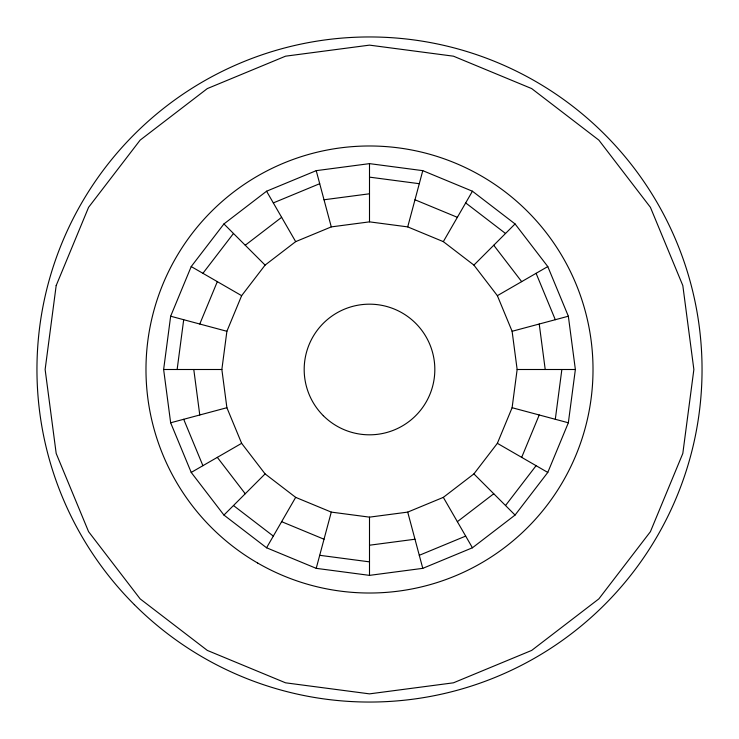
<?xml version="1.0" encoding="UTF-8"?>
<svg xmlns="http://www.w3.org/2000/svg" width="739" height="739" viewBox="0 0 739 739"><rect width="100%" height="100%" fill="white"/><g stroke="black" fill="none" stroke-linecap="round" stroke-linejoin="round"><path stroke-width="1.11" d="M163.633 369.5L170.654 316.218L191.216 266.567L223.935 223.935L266.567 191.216L316.218 170.654L369.5 163.633L422.782 170.654L472.433 191.216L515.065 223.935L547.784 266.567L568.346 316.218L575.367 369.5L568.346 422.782L547.784 472.433L515.065 515.065L472.433 547.784L422.782 568.346L369.5 575.367L316.218 568.346L266.567 547.784L223.935 515.065L191.216 472.433L170.654 422.782L163.633 369.5L221.857 369.5L226.891 407.716L241.635 443.326L265.098 473.902L295.674 497.365L331.284 512.109L369.5 517.143L407.716 512.109L443.326 497.365L473.902 473.902L497.365 443.326L512.109 407.716L517.143 369.5L512.109 331.284L497.365 295.674L473.902 265.098L443.326 241.635L407.716 226.891L369.5 221.857L331.284 226.891L295.674 241.635L265.098 265.098L241.635 295.674L226.891 331.284L221.857 369.5M177.138 369.5L183.697 319.71M555.303 419.29L561.862 369.5M316.218 568.346L331.284 512.109M407.716 226.891L422.782 170.654M199.77 324.024L217.321 281.642M521.679 457.358L539.23 414.976M266.567 547.784L295.674 497.365M443.326 241.635L472.433 191.216M202.911 273.319L233.478 233.478M505.522 505.522L536.089 465.681M223.935 515.065L265.098 473.902M473.902 265.098L515.065 223.935M245.246 245.246L281.642 217.321M457.358 521.679L493.754 493.754M191.216 472.433L241.635 443.326M497.365 295.674L547.784 266.567M273.319 202.911L319.71 183.697M419.29 555.303L465.681 536.089M170.654 422.782L226.891 407.716M512.109 331.284L568.346 316.218M324.024 199.77L369.5 193.784M369.5 545.216L414.976 539.23M517.143 369.5L575.367 369.5M369.5 177.138L419.29 183.697M319.71 555.303L369.5 561.862M170.654 316.218L226.891 331.284M512.109 407.716L568.346 422.782M414.976 199.77L457.358 217.321M281.642 521.679L324.024 539.23M191.216 266.567L241.635 295.674M497.365 443.326L547.784 472.433M465.681 202.911L505.522 233.478M233.478 505.522L273.319 536.089M223.935 223.935L265.098 265.098M473.902 473.902L515.065 515.065M493.754 245.246L521.679 281.642M217.321 457.358L245.246 493.754M266.567 191.216L295.674 241.635M443.326 497.365L472.433 547.784M536.089 273.319L555.303 319.71M183.697 419.29L202.911 465.681M316.218 170.654L331.284 226.891M407.716 512.109L422.782 568.346M539.23 324.024L545.216 369.5M193.784 369.5L199.77 414.976M369.5 163.633L369.5 221.857M369.5 517.143L369.5 575.367M56.182 285.55L45.134 369.5L56.182 453.45L88.588 531.683L140.133 598.867L207.317 650.412L285.55 682.818L369.5 693.866L453.45 682.818L531.683 650.412L598.867 598.867L650.412 531.683L682.818 453.45L693.866 369.5L682.818 285.55L650.412 207.317L598.867 140.133L531.683 88.588L453.45 56.182L369.5 45.134L285.55 56.182L207.317 88.588L140.133 140.133L88.588 207.317L56.182 285.55M257.745 563.072A223.511 223.511 0 0 0 593.011 369.5A223.511 223.511 0 0 0 257.745 175.928A223.511 223.511 0 0 0 257.745 563.072M134.35 604.65A332.55 332.55 0 0 0 690.716 455.566A332.55 332.55 0 0 0 283.434 48.284A332.55 332.55 0 0 0 134.35 604.65M323.312 415.688A65.328 65.328 0 0 0 432.601 386.405A65.328 65.328 0 0 0 352.595 306.399A65.328 65.328 0 0 0 323.312 415.688"/></g></svg>
